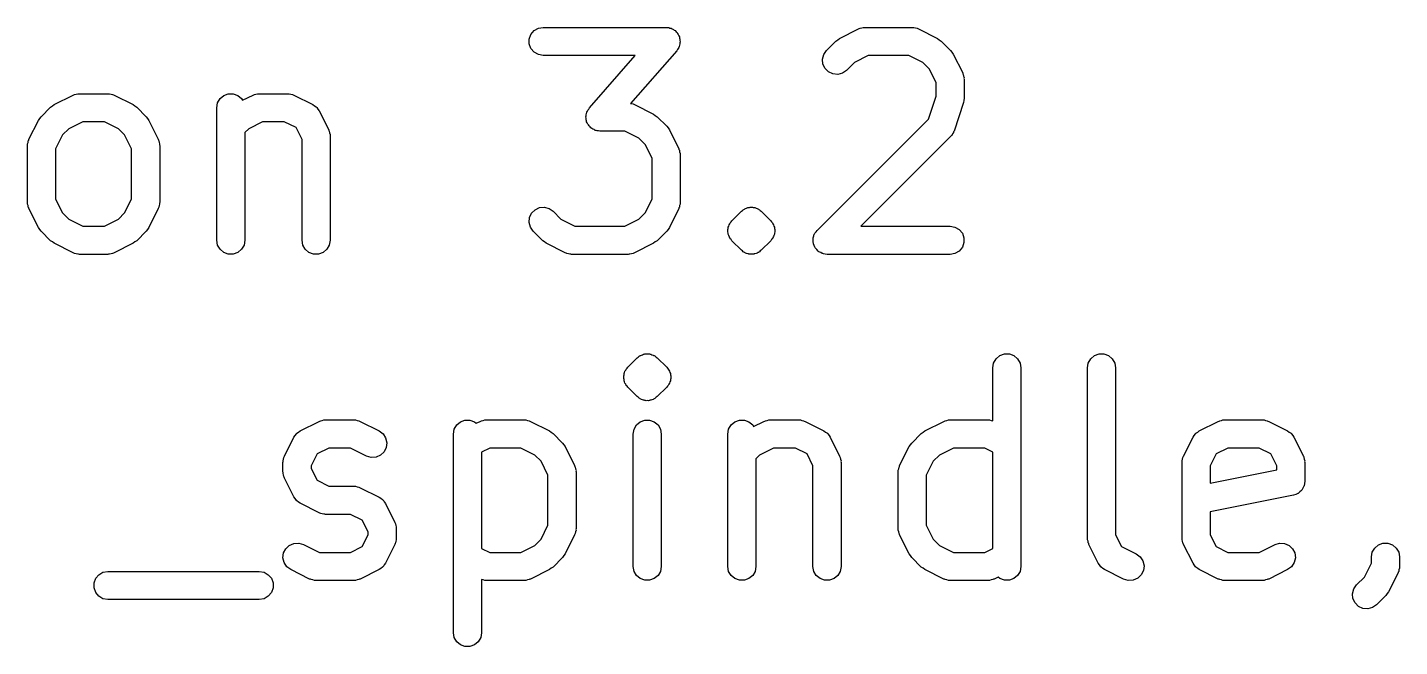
# Model space of a CAD drawing. Extents: x 95 to 242, y -111 to -101.
# Drawn here: x 213.52 to 221.81, y -107.58 to -103.84 of the extents above; entities that cross this region are included whole.
import ezdxf

# ---------------------------------------------------------------- set-up
doc = ezdxf.new("R2010")
doc.units = 0
doc.header["$MEASUREMENT"] = 0
doc.layers.add('BLACK', color=7, linetype='CONTINUOUS')

msp = doc.modelspace()

# ---------------------------------------------------------------- linework, layer by layer
at = {"layer": 'Black'}
for p, q in [((216.55, -103.912), (216.56, -103.884)), ((216.56, -103.884), (216.579, -103.861)), ((216.579, -103.861), (216.605, -103.847)), ((216.605, -103.847), (216.634, -103.842)), ((216.634, -103.842), (217.377, -103.842)), ((217.377, -103.842), (217.385, -103.843)), ((217.385, -103.843), (217.393, -103.843)), ((217.393, -103.843), (217.399, -103.846)), ((217.399, -103.846), (217.406, -103.847)), ((217.406, -103.847), (217.413, -103.851)), ((217.413, -103.851), (217.421, -103.854)), ((217.421, -103.854), (217.426, -103.858)), ((217.426, -103.858), (217.431, -103.861)), ((217.431, -103.861), (217.437, -103.868)), ((217.437, -103.868), (217.443, -103.873)), ((217.443, -103.873), (217.446, -103.879)), ((217.446, -103.879), (217.45, -103.884)), ((217.45, -103.884), (217.453, -103.892)), ((217.453, -103.892), (217.457, -103.899)), ((218.424, -103.908), (218.539, -103.851)), ((218.539, -103.851), (218.543, -103.849)), ((218.543, -103.849), (218.548, -103.847)), ((218.548, -103.847), (218.558, -103.845)), ((218.558, -103.845), (218.567, -103.842)), ((218.567, -103.842), (218.572, -103.842)), ((218.572, -103.842), (218.577, -103.842)), ((218.577, -103.842), (218.863, -103.842)), ((218.863, -103.842), (218.867, -103.842)), ((218.867, -103.842), (218.872, -103.842)), ((218.872, -103.842), (218.882, -103.845)), ((218.882, -103.845), (218.892, -103.847)), ((218.892, -103.847), (218.896, -103.849)), ((218.896, -103.849), (218.901, -103.851)), ((218.901, -103.851), (219.015, -103.908)), ((216.55, -103.941), (216.55, -103.912)), ((216.56, -103.969), (216.55, -103.941)), ((216.579, -103.992), (216.56, -103.969)), ((217.445, -103.975), (217.441, -103.983)), ((217.45, -103.969), (217.445, -103.975)), ((217.453, -103.963), (217.45, -103.969)), ((217.456, -103.957), (217.453, -103.963)), ((217.458, -103.949), (217.456, -103.957)), ((217.457, -103.899), (217.458, -103.906)), ((217.458, -103.906), (217.46, -103.912)), ((217.46, -103.941), (217.458, -103.949)), ((217.46, -103.912), (217.46, -103.92)), ((217.46, -103.92), (217.462, -103.928)), ((217.462, -103.928), (217.46, -103.935)), ((217.46, -103.935), (217.46, -103.941)), ((218.345, -103.981), (218.402, -103.924)), ((218.402, -103.924), (218.414, -103.916)), ((218.414, -103.916), (218.424, -103.908)), ((219.015, -103.908), (219.026, -103.916)), ((219.026, -103.916), (219.037, -103.924)), ((219.037, -103.924), (219.094, -103.981)), ((216.605, -104.006), (216.579, -103.992)), ((216.634, -104.012), (216.605, -104.006)), ((217.189, -104.012), (216.634, -104.012)), ((216.913, -104.328), (217.189, -104.012)), ((217.441, -103.983), (217.162, -104.301)), ((218.321, -104.033), (218.328, -104.005)), ((218.323, -104.063), (218.321, -104.033)), ((218.328, -104.005), (218.345, -103.981)), ((218.513, -104.054), (218.465, -104.101)), ((218.597, -104.012), (218.513, -104.054)), ((218.842, -104.012), (218.597, -104.012)), ((218.926, -104.054), (218.842, -104.012)), ((218.964, -104.091), (218.926, -104.054)), ((219.094, -103.981), (219.102, -103.992)), ((219.102, -103.992), (219.11, -104.003)), ((219.11, -104.003), (219.167, -104.117)), ((218.336, -104.09), (218.323, -104.063)), ((218.357, -104.111), (218.336, -104.09)), ((218.383, -104.123), (218.357, -104.111)), ((218.413, -104.126), (218.383, -104.123)), ((218.441, -104.118), (218.413, -104.126)), ((218.465, -104.101), (218.441, -104.118)), ((219.006, -104.175), (218.964, -104.091)), ((219.167, -104.117), (219.168, -104.122)), ((219.168, -104.122), (219.171, -104.126)), ((219.171, -104.126), (219.173, -104.136)), ((219.173, -104.136), (219.176, -104.145)), ((219.006, -104.256), (219.006, -104.175)), ((219.176, -104.145), (219.175, -104.15)), ((219.175, -104.15), (219.176, -104.155)), ((219.176, -104.155), (219.176, -104.269)), ((213.671, -104.316), (213.682, -104.308)), ((213.682, -104.308), (213.796, -104.251)), ((213.796, -104.251), (213.801, -104.249)), ((213.801, -104.249), (213.805, -104.247)), ((213.805, -104.247), (213.815, -104.245)), ((213.815, -104.245), (213.824, -104.242)), ((213.824, -104.242), (213.829, -104.242)), ((213.829, -104.242), (213.834, -104.242)), ((213.834, -104.242), (214.005, -104.242)), ((214.005, -104.242), (214.01, -104.242)), ((214.01, -104.242), (214.015, -104.242)), ((214.015, -104.242), (214.025, -104.245)), ((214.025, -104.245), (214.034, -104.247)), ((214.034, -104.247), (214.039, -104.249)), ((214.039, -104.249), (214.043, -104.251)), ((214.043, -104.251), (214.158, -104.308)), ((214.158, -104.308), (214.169, -104.316)), ((214.663, -104.327), (214.668, -104.298)), ((214.668, -104.298), (214.683, -104.272)), ((214.683, -104.272), (214.706, -104.253)), ((214.706, -104.253), (214.733, -104.243)), ((214.733, -104.243), (214.763, -104.243)), ((214.763, -104.243), (214.791, -104.253)), ((214.791, -104.253), (214.813, -104.272)), ((214.813, -104.272), (214.819, -104.282)), ((214.819, -104.282), (214.882, -104.251)), ((214.882, -104.251), (214.886, -104.249)), ((214.886, -104.249), (214.891, -104.247)), ((214.891, -104.247), (214.9, -104.245)), ((214.9, -104.245), (214.91, -104.242)), ((214.91, -104.242), (214.915, -104.242)), ((214.915, -104.242), (214.92, -104.242)), ((214.92, -104.242), (215.091, -104.242)), ((215.091, -104.242), (215.096, -104.242)), ((215.096, -104.242), (215.101, -104.242)), ((215.101, -104.242), (215.11, -104.245)), ((215.11, -104.245), (215.12, -104.247)), ((215.12, -104.247), (215.124, -104.249)), ((215.124, -104.249), (215.129, -104.251)), ((215.129, -104.251), (215.243, -104.308)), ((215.243, -104.308), (215.253, -104.315)), ((217.162, -104.301), (217.167, -104.302)), ((217.167, -104.302), (217.177, -104.304)), ((217.177, -104.304), (217.182, -104.306)), ((217.182, -104.306), (217.186, -104.308)), ((217.186, -104.308), (217.301, -104.365)), ((218.96, -104.395), (219.006, -104.256)), ((219.172, -104.296), (219.115, -104.468)), ((219.174, -104.283), (219.172, -104.296)), ((219.176, -104.269), (219.174, -104.283)), ((213.595, -104.392), (213.602, -104.381)), ((213.602, -104.381), (213.66, -104.324)), ((213.66, -104.324), (213.671, -104.316)), ((214.169, -104.316), (214.18, -104.324)), ((214.18, -104.324), (214.237, -104.381)), ((214.237, -104.381), (214.245, -104.392)), ((214.663, -105.127), (214.663, -104.327)), ((215.253, -104.315), (215.264, -104.322)), ((215.264, -104.322), (215.265, -104.324)), ((215.265, -104.324), (215.267, -104.325)), ((215.267, -104.325), (215.274, -104.336)), ((215.274, -104.336), (215.281, -104.346)), ((215.281, -104.346), (215.339, -104.46)), ((216.892, -104.382), (216.893, -104.376)), ((216.893, -104.39), (216.892, -104.382)), ((216.893, -104.369), (216.896, -104.361)), ((216.893, -104.376), (216.893, -104.369)), ((216.893, -104.399), (216.893, -104.39)), ((216.896, -104.361), (216.898, -104.353)), ((216.898, -104.353), (216.901, -104.347)), ((216.901, -104.347), (216.903, -104.341)), ((216.903, -104.341), (216.909, -104.335)), ((216.909, -104.335), (216.913, -104.328)), ((217.301, -104.365), (217.311, -104.373)), ((217.311, -104.373), (217.323, -104.381)), ((217.323, -104.381), (217.38, -104.438)), ((213.529, -104.517), (213.586, -104.403)), ((213.586, -104.403), (213.595, -104.392)), ((213.77, -104.454), (213.732, -104.491)), ((213.854, -104.412), (213.77, -104.454)), ((213.985, -104.412), (213.854, -104.412)), ((214.069, -104.454), (213.985, -104.412)), ((214.107, -104.491), (214.069, -104.454)), ((214.245, -104.392), (214.253, -104.403)), ((214.253, -104.403), (214.31, -104.517)), ((214.856, -104.454), (214.833, -104.476)), ((214.94, -104.412), (214.856, -104.454)), ((215.071, -104.412), (214.94, -104.412)), ((215.142, -104.447), (215.071, -104.412)), ((215.178, -104.518), (215.142, -104.447)), ((215.339, -104.46), (215.34, -104.465)), ((215.34, -104.465), (215.342, -104.469)), ((215.342, -104.469), (215.344, -104.479)), ((216.895, -104.405), (216.893, -104.399)), ((216.896, -104.411), (216.895, -104.405)), ((216.9, -104.418), (216.896, -104.411)), ((216.903, -104.426), (216.9, -104.418)), ((216.907, -104.431), (216.903, -104.426)), ((216.911, -104.437), (216.907, -104.431)), ((216.917, -104.443), (216.911, -104.437)), ((216.922, -104.449), (216.917, -104.443)), ((216.928, -104.452), (216.922, -104.449)), ((216.933, -104.456), (216.928, -104.452)), ((216.941, -104.459), (216.933, -104.456)), ((216.948, -104.464), (216.941, -104.459)), ((216.954, -104.465), (216.948, -104.464)), ((216.96, -104.467), (216.954, -104.465)), ((216.969, -104.467), (216.96, -104.467)), ((216.977, -104.469), (216.969, -104.467)), ((217.128, -104.469), (216.977, -104.469)), ((217.212, -104.511), (217.128, -104.469)), ((217.38, -104.438), (217.388, -104.449)), ((217.388, -104.449), (217.396, -104.46)), ((217.396, -104.46), (217.453, -104.574)), ((218.288, -105.067), (218.96, -104.395)), ((219.112, -104.472), (219.111, -104.477)), ((219.115, -104.468), (219.112, -104.472)), ((213.52, -104.555), (213.521, -104.55)), ((213.52, -104.898), (213.52, -104.555)), ((213.521, -104.545), (213.524, -104.536)), ((213.521, -104.55), (213.521, -104.545)), ((213.524, -104.536), (213.525, -104.526)), ((213.525, -104.526), (213.528, -104.522)), ((213.528, -104.522), (213.529, -104.517)), ((213.732, -104.491), (213.69, -104.575)), ((214.149, -104.575), (214.107, -104.491)), ((214.31, -104.517), (214.311, -104.522)), ((214.311, -104.522), (214.314, -104.526)), ((214.314, -104.526), (214.316, -104.536)), ((214.316, -104.536), (214.318, -104.545)), ((214.318, -104.545), (214.318, -104.55)), ((214.318, -104.55), (214.319, -104.555)), ((214.319, -104.555), (214.319, -104.898)), ((214.833, -104.476), (214.833, -105.127)), ((215.178, -105.127), (215.178, -104.518)), ((215.344, -104.479), (215.347, -104.488)), ((215.347, -104.488), (215.347, -104.493)), ((215.347, -104.493), (215.348, -104.498)), ((215.348, -104.498), (215.348, -105.127)), ((217.25, -104.548), (217.212, -104.511)), ((217.292, -104.632), (217.25, -104.548)), ((219.094, -104.501), (218.553, -105.042)), ((219.097, -104.497), (219.094, -104.501)), ((219.101, -104.494), (219.097, -104.497)), ((219.105, -104.485), (219.101, -104.494)), ((219.111, -104.477), (219.105, -104.485)), ((213.69, -104.575), (213.69, -104.878)), ((214.149, -104.878), (214.149, -104.575)), ((217.292, -104.878), (217.292, -104.632)), ((217.453, -104.574), (217.454, -104.579)), ((217.454, -104.579), (217.457, -104.583)), ((217.457, -104.583), (217.458, -104.593)), ((217.458, -104.593), (217.461, -104.603)), ((217.461, -104.603), (217.461, -104.607)), ((217.461, -104.607), (217.462, -104.612)), ((217.462, -104.612), (217.462, -104.898)), ((213.69, -104.878), (213.732, -104.962)), ((214.107, -104.962), (214.149, -104.878)), ((217.25, -104.962), (217.292, -104.878)), ((213.521, -104.903), (213.52, -104.898)), ((213.521, -104.908), (213.521, -104.903)), ((213.524, -104.917), (213.521, -104.908)), ((213.525, -104.927), (213.524, -104.917)), ((213.528, -104.931), (213.525, -104.927)), ((213.529, -104.936), (213.528, -104.931)), ((213.586, -105.05), (213.529, -104.936)), ((213.732, -104.962), (213.77, -105)), ((214.069, -105), (214.107, -104.962)), ((214.31, -104.936), (214.253, -105.05)), ((214.311, -104.931), (214.31, -104.936)), ((214.314, -104.927), (214.311, -104.931)), ((214.316, -104.917), (214.314, -104.927)), ((214.318, -104.908), (214.316, -104.917)), ((214.319, -104.898), (214.318, -104.903)), ((214.318, -104.903), (214.318, -104.908)), ((216.552, -104.99), (216.564, -104.964)), ((216.564, -104.964), (216.585, -104.943)), ((216.585, -104.943), (216.612, -104.93)), ((216.612, -104.93), (216.641, -104.928)), ((216.641, -104.928), (216.67, -104.935)), ((216.67, -104.935), (216.694, -104.952)), ((216.694, -104.952), (216.741, -105)), ((217.212, -105), (217.25, -104.962)), ((217.453, -104.936), (217.396, -105.05)), ((217.454, -104.931), (217.453, -104.936)), ((217.457, -104.927), (217.454, -104.931)), ((217.458, -104.917), (217.457, -104.927)), ((217.461, -104.908), (217.458, -104.917)), ((217.462, -104.898), (217.461, -104.903)), ((217.461, -104.903), (217.461, -104.908)), ((217.774, -105.009), (217.831, -104.952)), ((217.831, -104.952), (217.837, -104.948)), ((217.837, -104.948), (217.842, -104.943)), ((217.842, -104.943), (217.846, -104.941)), ((217.846, -104.941), (217.849, -104.939)), ((217.849, -104.939), (217.852, -104.937)), ((217.852, -104.937), (217.855, -104.935)), ((217.855, -104.935), (217.862, -104.933)), ((217.862, -104.933), (217.869, -104.93)), ((217.869, -104.93), (217.873, -104.93)), ((217.873, -104.93), (217.876, -104.929)), ((217.876, -104.929), (217.88, -104.929)), ((217.88, -104.929), (217.884, -104.928)), ((217.884, -104.928), (217.891, -104.928)), ((217.891, -104.928), (217.898, -104.928)), ((217.898, -104.928), (217.902, -104.929)), ((217.902, -104.929), (217.906, -104.929)), ((217.906, -104.929), (217.909, -104.93)), ((217.909, -104.93), (217.913, -104.93)), ((217.913, -104.93), (217.92, -104.933)), ((217.92, -104.933), (217.927, -104.935)), ((217.927, -104.935), (217.93, -104.937)), ((217.93, -104.937), (217.934, -104.939)), ((217.934, -104.939), (217.936, -104.941)), ((217.936, -104.941), (217.94, -104.943)), ((217.94, -104.943), (217.945, -104.948)), ((217.945, -104.948), (217.951, -104.952)), ((217.951, -104.952), (218.008, -105.009)), ((213.595, -105.061), (213.586, -105.05)), ((213.77, -105), (213.854, -105.042)), ((213.854, -105.042), (213.985, -105.042)), ((213.985, -105.042), (214.069, -105)), ((214.253, -105.05), (214.245, -105.061)), ((216.549, -105.02), (216.552, -104.99)), ((216.557, -105.048), (216.549, -105.02)), ((216.574, -105.072), (216.557, -105.048)), ((216.741, -105), (216.825, -105.042)), ((216.825, -105.042), (217.128, -105.042)), ((217.128, -105.042), (217.212, -105)), ((217.396, -105.05), (217.388, -105.061)), ((217.751, -105.055), (217.752, -105.047)), ((217.752, -105.047), (217.755, -105.041)), ((217.755, -105.041), (217.757, -105.034)), ((217.757, -105.034), (217.761, -105.027)), ((217.761, -105.027), (217.764, -105.021)), ((217.764, -105.021), (217.77, -105.015)), ((217.77, -105.015), (217.774, -105.009)), ((218.008, -105.009), (218.013, -105.015)), ((218.013, -105.015), (218.018, -105.021)), ((218.018, -105.021), (218.021, -105.027)), ((218.021, -105.027), (218.025, -105.034)), ((218.025, -105.034), (218.027, -105.041)), ((218.027, -105.041), (218.03, -105.047)), ((218.03, -105.047), (218.031, -105.055)), ((218.553, -105.042), (219.091, -105.042)), ((219.091, -105.042), (219.12, -105.047)), ((219.12, -105.047), (219.146, -105.061)), ((213.602, -105.072), (213.595, -105.061)), ((213.66, -105.13), (213.602, -105.072)), ((213.671, -105.137), (213.66, -105.13)), ((214.18, -105.13), (214.169, -105.137)), ((214.237, -105.072), (214.18, -105.13)), ((214.245, -105.061), (214.237, -105.072)), ((214.668, -105.156), (214.663, -105.127)), ((214.833, -105.127), (214.828, -105.156)), ((215.183, -105.156), (215.178, -105.127)), ((215.348, -105.127), (215.342, -105.156)), ((216.631, -105.13), (216.574, -105.072)), ((216.642, -105.137), (216.631, -105.13)), ((217.323, -105.13), (217.311, -105.137)), ((217.38, -105.072), (217.323, -105.13)), ((217.388, -105.061), (217.38, -105.072)), ((217.749, -105.062), (217.751, -105.055)), ((217.75, -105.069), (217.749, -105.062)), ((217.749, -105.077), (217.75, -105.069)), ((217.751, -105.084), (217.749, -105.077)), ((217.752, -105.091), (217.751, -105.084)), ((217.755, -105.098), (217.752, -105.091)), ((217.757, -105.105), (217.755, -105.098)), ((217.761, -105.111), (217.757, -105.105)), ((217.764, -105.118), (217.761, -105.111)), ((217.77, -105.123), (217.764, -105.118)), ((217.774, -105.13), (217.77, -105.123)), ((217.831, -105.187), (217.774, -105.13)), ((218.008, -105.13), (217.951, -105.187)), ((218.013, -105.123), (218.008, -105.13)), ((218.018, -105.118), (218.013, -105.123)), ((218.021, -105.111), (218.018, -105.118)), ((218.025, -105.105), (218.021, -105.111)), ((218.027, -105.098), (218.025, -105.105)), ((218.03, -105.091), (218.027, -105.098)), ((218.031, -105.084), (218.03, -105.091)), ((218.031, -105.055), (218.033, -105.062)), ((218.033, -105.077), (218.031, -105.084)), ((218.033, -105.062), (218.032, -105.069)), ((218.032, -105.069), (218.033, -105.077)), ((218.264, -105.119), (218.265, -105.116)), ((218.265, -105.13), (218.264, -105.119)), ((218.265, -105.112), (218.268, -105.101)), ((218.265, -105.116), (218.265, -105.112)), ((218.265, -105.141), (218.265, -105.13)), ((218.268, -105.101), (218.271, -105.091)), ((218.271, -105.091), (218.273, -105.088)), ((218.273, -105.088), (218.275, -105.084)), ((218.275, -105.084), (218.282, -105.076)), ((218.282, -105.076), (218.288, -105.067)), ((219.146, -105.061), (219.165, -105.084)), ((219.165, -105.084), (219.175, -105.112)), ((219.175, -105.112), (219.175, -105.141)), ((213.682, -105.145), (213.671, -105.137)), ((213.796, -105.203), (213.682, -105.145)), ((213.801, -105.204), (213.796, -105.203)), ((213.805, -105.206), (213.801, -105.204)), ((213.815, -105.208), (213.805, -105.206)), ((213.824, -105.211), (213.815, -105.208)), ((213.829, -105.211), (213.824, -105.211)), ((213.834, -105.212), (213.829, -105.211)), ((214.005, -105.212), (213.834, -105.212)), ((214.01, -105.211), (214.005, -105.212)), ((214.015, -105.211), (214.01, -105.211)), ((214.025, -105.208), (214.015, -105.211)), ((214.034, -105.206), (214.025, -105.208)), ((214.039, -105.204), (214.034, -105.206)), ((214.043, -105.203), (214.039, -105.204)), ((214.158, -105.145), (214.043, -105.203)), ((214.169, -105.137), (214.158, -105.145)), ((214.683, -105.181), (214.668, -105.156)), ((214.706, -105.2), (214.683, -105.181)), ((214.733, -105.21), (214.706, -105.2)), ((214.763, -105.21), (214.733, -105.21)), ((214.791, -105.2), (214.763, -105.21)), ((214.813, -105.181), (214.791, -105.2)), ((214.828, -105.156), (214.813, -105.181)), ((215.197, -105.181), (215.183, -105.156)), ((215.22, -105.2), (215.197, -105.181)), ((215.248, -105.21), (215.22, -105.2)), ((215.277, -105.21), (215.248, -105.21)), ((215.305, -105.2), (215.277, -105.21)), ((215.328, -105.181), (215.305, -105.2)), ((215.342, -105.156), (215.328, -105.181)), ((216.653, -105.145), (216.642, -105.137)), ((216.767, -105.203), (216.653, -105.145)), ((216.772, -105.204), (216.767, -105.203)), ((216.776, -105.206), (216.772, -105.204)), ((216.786, -105.208), (216.776, -105.206)), ((216.796, -105.211), (216.786, -105.208)), ((216.801, -105.211), (216.796, -105.211)), ((216.805, -105.212), (216.801, -105.211)), ((217.148, -105.212), (216.805, -105.212)), ((217.153, -105.211), (217.148, -105.212)), ((217.158, -105.211), (217.153, -105.211)), ((217.167, -105.208), (217.158, -105.211)), ((217.177, -105.206), (217.167, -105.208)), ((217.182, -105.204), (217.177, -105.206)), ((217.186, -105.203), (217.182, -105.204)), ((217.301, -105.145), (217.186, -105.203)), ((217.311, -105.137), (217.301, -105.145)), ((217.837, -105.191), (217.831, -105.187)), ((217.842, -105.196), (217.837, -105.191)), ((217.846, -105.198), (217.842, -105.196)), ((217.849, -105.2), (217.846, -105.198)), ((217.852, -105.201), (217.849, -105.2)), ((217.855, -105.204), (217.852, -105.201)), ((217.862, -105.206), (217.855, -105.204)), ((217.869, -105.209), (217.862, -105.206)), ((217.873, -105.209), (217.869, -105.209)), ((217.876, -105.21), (217.873, -105.209)), ((217.88, -105.21), (217.876, -105.21)), ((217.884, -105.211), (217.88, -105.21)), ((217.891, -105.211), (217.884, -105.211)), ((217.898, -105.211), (217.891, -105.211)), ((217.902, -105.21), (217.898, -105.211)), ((217.906, -105.21), (217.902, -105.21)), ((217.909, -105.209), (217.906, -105.21)), ((217.913, -105.209), (217.909, -105.209)), ((217.92, -105.206), (217.913, -105.209)), ((217.927, -105.204), (217.92, -105.206)), ((217.93, -105.201), (217.927, -105.204)), ((217.934, -105.2), (217.93, -105.201)), ((217.936, -105.198), (217.934, -105.2)), ((217.94, -105.196), (217.936, -105.198)), ((217.945, -105.191), (217.94, -105.196)), ((217.951, -105.187), (217.945, -105.191)), ((218.266, -105.145), (218.265, -105.141)), ((218.266, -105.149), (218.266, -105.145)), ((218.271, -105.159), (218.266, -105.149)), ((218.275, -105.169), (218.271, -105.159)), ((218.277, -105.172), (218.275, -105.169)), ((218.279, -105.175), (218.277, -105.172)), ((218.286, -105.183), (218.279, -105.175)), ((218.294, -105.192), (218.286, -105.183)), ((218.297, -105.194), (218.294, -105.192)), ((218.299, -105.196), (218.297, -105.194)), ((218.31, -105.201), (218.299, -105.196)), ((218.319, -105.206), (218.31, -105.201)), ((218.323, -105.207), (218.319, -105.206)), ((218.326, -105.209), (218.323, -105.207)), ((218.337, -105.21), (218.326, -105.209)), ((218.348, -105.212), (218.337, -105.21)), ((219.091, -105.212), (218.348, -105.212)), ((219.12, -105.206), (219.091, -105.212)), ((219.146, -105.192), (219.12, -105.206)), ((219.165, -105.169), (219.146, -105.192)), ((219.175, -105.141), (219.165, -105.169)), ((217.145, -105.894), (217.202, -105.837)), ((217.202, -105.837), (217.208, -105.832)), ((217.208, -105.832), (217.214, -105.827)), ((217.214, -105.827), (217.217, -105.825)), ((217.217, -105.825), (217.22, -105.823)), ((217.22, -105.823), (217.224, -105.822)), ((217.224, -105.822), (217.227, -105.82)), ((217.227, -105.82), (217.234, -105.818)), ((217.234, -105.818), (217.24, -105.815)), ((217.24, -105.815), (217.244, -105.814)), ((217.244, -105.814), (217.248, -105.813)), ((217.248, -105.813), (217.251, -105.813)), ((217.251, -105.813), (217.255, -105.812)), ((217.255, -105.812), (217.262, -105.813)), ((217.262, -105.813), (217.27, -105.812)), ((217.27, -105.812), (217.274, -105.813)), ((217.274, -105.813), (217.277, -105.813)), ((217.277, -105.813), (217.281, -105.814)), ((217.281, -105.814), (217.284, -105.815)), ((217.284, -105.815), (217.291, -105.818)), ((217.291, -105.818), (217.298, -105.82)), ((217.298, -105.82), (217.301, -105.822)), ((217.301, -105.822), (217.305, -105.823)), ((217.305, -105.823), (217.308, -105.825)), ((217.308, -105.825), (217.311, -105.827)), ((217.311, -105.827), (217.317, -105.832)), ((217.317, -105.832), (217.323, -105.837)), ((217.323, -105.837), (217.38, -105.894)), ((219.349, -105.897), (219.354, -105.868)), ((219.354, -105.868), (219.369, -105.842)), ((219.369, -105.842), (219.391, -105.823)), ((219.391, -105.823), (219.419, -105.813)), ((219.419, -105.813), (219.449, -105.813)), ((219.449, -105.813), (219.476, -105.823)), ((219.476, -105.823), (219.499, -105.842)), ((219.499, -105.842), (219.514, -105.868)), ((219.514, -105.868), (219.519, -105.897)), ((219.92, -105.897), (219.925, -105.868)), ((219.925, -105.868), (219.94, -105.842)), ((219.94, -105.842), (219.963, -105.823)), ((219.963, -105.823), (219.991, -105.813)), ((219.991, -105.813), (220.02, -105.813)), ((220.02, -105.813), (220.048, -105.823)), ((220.048, -105.823), (220.07, -105.842)), ((220.07, -105.842), (220.085, -105.868)), ((220.085, -105.868), (220.09, -105.897)), ((217.121, -105.946), (217.123, -105.939)), ((217.121, -105.954), (217.121, -105.946)), ((217.121, -105.961), (217.121, -105.954)), ((217.123, -105.968), (217.121, -105.961)), ((217.123, -105.932), (217.126, -105.925)), ((217.123, -105.939), (217.123, -105.932)), ((217.126, -105.925), (217.128, -105.918)), ((217.128, -105.918), (217.133, -105.912)), ((217.133, -105.912), (217.136, -105.905)), ((217.136, -105.905), (217.141, -105.9)), ((217.141, -105.9), (217.145, -105.894)), ((217.38, -105.894), (217.384, -105.9)), ((217.384, -105.9), (217.389, -105.905)), ((217.389, -105.905), (217.392, -105.912)), ((217.392, -105.912), (217.397, -105.918)), ((217.397, -105.918), (217.399, -105.925)), ((217.399, -105.925), (217.402, -105.932)), ((217.402, -105.932), (217.402, -105.939)), ((217.402, -105.939), (217.404, -105.946)), ((217.404, -105.961), (217.402, -105.968)), ((217.404, -105.946), (217.404, -105.954)), ((217.404, -105.954), (217.404, -105.961)), ((219.349, -106.217), (219.349, -105.897)), ((219.519, -105.897), (219.519, -107.097)), ((219.92, -106.925), (219.92, -105.897)), ((220.09, -105.897), (220.09, -106.905)), ((217.123, -105.976), (217.123, -105.968)), ((217.126, -105.982), (217.123, -105.976)), ((217.128, -105.99), (217.126, -105.982)), ((217.133, -105.996), (217.128, -105.99)), ((217.136, -106.003), (217.133, -105.996)), ((217.141, -106.008), (217.136, -106.003)), ((217.145, -106.014), (217.141, -106.008)), ((217.202, -106.071), (217.145, -106.014)), ((217.38, -106.014), (217.323, -106.071)), ((217.384, -106.008), (217.38, -106.014)), ((217.389, -106.003), (217.384, -106.008)), ((217.392, -105.996), (217.389, -106.003)), ((217.397, -105.99), (217.392, -105.996)), ((217.399, -105.982), (217.397, -105.99)), ((217.402, -105.976), (217.399, -105.982)), ((217.402, -105.968), (217.402, -105.976)), ((217.208, -106.075), (217.202, -106.071)), ((217.214, -106.081), (217.208, -106.075)), ((217.217, -106.082), (217.214, -106.081)), ((217.22, -106.085), (217.217, -106.082)), ((217.224, -106.086), (217.22, -106.085)), ((217.227, -106.088), (217.224, -106.086)), ((217.234, -106.09), (217.227, -106.088)), ((217.24, -106.093), (217.234, -106.09)), ((217.244, -106.093), (217.24, -106.093)), ((217.248, -106.095), (217.244, -106.093)), ((217.251, -106.095), (217.248, -106.095)), ((217.255, -106.096), (217.251, -106.095)), ((217.262, -106.095), (217.255, -106.096)), ((217.27, -106.096), (217.262, -106.095)), ((217.274, -106.095), (217.27, -106.096)), ((217.277, -106.095), (217.274, -106.095)), ((217.281, -106.093), (217.277, -106.095)), ((217.284, -106.093), (217.281, -106.093)), ((217.291, -106.09), (217.284, -106.093)), ((217.298, -106.088), (217.291, -106.09)), ((217.301, -106.086), (217.298, -106.088)), ((217.305, -106.085), (217.301, -106.086)), ((217.308, -106.082), (217.305, -106.085)), ((217.311, -106.081), (217.308, -106.082)), ((217.317, -106.075), (217.311, -106.081)), ((217.323, -106.071), (217.317, -106.075)), ((215.3, -106.215), (215.31, -106.212)), ((215.31, -106.212), (215.315, -106.212)), ((215.315, -106.212), (215.32, -106.212)), ((215.32, -106.212), (215.491, -106.212)), ((215.491, -106.212), (215.496, -106.212)), ((215.496, -106.212), (215.501, -106.212)), ((215.501, -106.212), (215.51, -106.215)), ((216.134, -106.223), (216.162, -106.213)), ((216.162, -106.213), (216.192, -106.213)), ((216.192, -106.213), (216.219, -106.223)), ((216.272, -106.215), (216.281, -106.212)), ((216.281, -106.212), (216.286, -106.212)), ((216.286, -106.212), (216.291, -106.212)), ((216.291, -106.212), (216.52, -106.212)), ((216.52, -106.212), (216.524, -106.212)), ((216.524, -106.212), (216.529, -106.212)), ((216.529, -106.212), (216.539, -106.215)), ((217.22, -106.223), (217.248, -106.213)), ((217.248, -106.213), (217.277, -106.213)), ((217.277, -106.213), (217.305, -106.223)), ((217.791, -106.223), (217.819, -106.213)), ((217.819, -106.213), (217.849, -106.213)), ((217.849, -106.213), (217.876, -106.223)), ((217.986, -106.215), (217.996, -106.212)), ((217.996, -106.212), (218.001, -106.212)), ((218.001, -106.212), (218.005, -106.212)), ((218.005, -106.212), (218.177, -106.212)), ((218.177, -106.212), (218.182, -106.212)), ((218.182, -106.212), (218.187, -106.212)), ((218.187, -106.212), (218.196, -106.215)), ((219.072, -106.215), (219.081, -106.212)), ((219.081, -106.212), (219.086, -106.212)), ((219.086, -106.212), (219.091, -106.212)), ((219.091, -106.212), (219.32, -106.212)), ((219.32, -106.212), (219.324, -106.212)), ((219.324, -106.212), (219.329, -106.212)), ((219.329, -106.212), (219.339, -106.215)), ((220.729, -106.215), (220.738, -106.212)), ((220.738, -106.212), (220.743, -106.212)), ((220.743, -106.212), (220.748, -106.212)), ((220.748, -106.212), (220.977, -106.212)), ((220.977, -106.212), (220.982, -106.212)), ((220.982, -106.212), (220.987, -106.212)), ((220.987, -106.212), (220.996, -106.215)), ((215.137, -106.306), (215.144, -106.295)), ((215.144, -106.295), (215.146, -106.294)), ((215.146, -106.294), (215.147, -106.292)), ((215.147, -106.292), (215.157, -106.285)), ((215.157, -106.285), (215.167, -106.278)), ((215.167, -106.278), (215.282, -106.221)), ((215.282, -106.221), (215.286, -106.219)), ((215.286, -106.219), (215.291, -106.217)), ((215.291, -106.217), (215.3, -106.215)), ((215.51, -106.215), (215.52, -106.217)), ((215.52, -106.217), (215.524, -106.219)), ((215.524, -106.219), (215.529, -106.221)), ((215.529, -106.221), (215.643, -106.278)), ((215.643, -106.278), (215.667, -106.295)), ((215.667, -106.295), (215.683, -106.32)), ((216.092, -106.297), (216.097, -106.268)), ((216.097, -106.268), (216.112, -106.242)), ((216.112, -106.242), (216.134, -106.223)), ((216.219, -106.223), (216.23, -106.232)), ((216.23, -106.232), (216.253, -106.221)), ((216.253, -106.221), (216.258, -106.219)), ((216.258, -106.219), (216.262, -106.217)), ((216.262, -106.217), (216.272, -106.215)), ((216.539, -106.215), (216.549, -106.217)), ((216.549, -106.217), (216.553, -106.219)), ((216.553, -106.219), (216.558, -106.221)), ((216.558, -106.221), (216.672, -106.278)), ((216.672, -106.278), (216.683, -106.286)), ((216.683, -106.286), (216.694, -106.294)), ((216.694, -106.294), (216.751, -106.351)), ((217.177, -106.297), (217.183, -106.268)), ((217.183, -106.268), (217.197, -106.242)), ((217.197, -106.242), (217.22, -106.223)), ((217.305, -106.223), (217.328, -106.242)), ((217.328, -106.242), (217.342, -106.268)), ((217.342, -106.268), (217.347, -106.297)), ((217.749, -106.297), (217.754, -106.268)), ((217.754, -106.268), (217.769, -106.242)), ((217.769, -106.242), (217.791, -106.223)), ((217.876, -106.223), (217.899, -106.242)), ((217.899, -106.242), (217.905, -106.252)), ((217.905, -106.252), (217.967, -106.221)), ((217.967, -106.221), (217.972, -106.219)), ((217.972, -106.219), (217.976, -106.217)), ((217.976, -106.217), (217.986, -106.215)), ((218.196, -106.215), (218.206, -106.217)), ((218.206, -106.217), (218.21, -106.219)), ((218.21, -106.219), (218.215, -106.221)), ((218.215, -106.221), (218.329, -106.278)), ((218.329, -106.278), (218.339, -106.285)), ((218.339, -106.285), (218.35, -106.292)), ((218.35, -106.292), (218.351, -106.294)), ((218.351, -106.294), (218.353, -106.295)), ((218.353, -106.295), (218.36, -106.306)), ((218.86, -106.351), (218.917, -106.294)), ((218.917, -106.294), (218.928, -106.286)), ((218.928, -106.286), (218.939, -106.278)), ((218.939, -106.278), (219.053, -106.221)), ((219.053, -106.221), (219.058, -106.219)), ((219.058, -106.219), (219.062, -106.217)), ((219.062, -106.217), (219.072, -106.215)), ((219.339, -106.215), (219.349, -106.217)), ((219.349, -106.217), (219.349, -106.217)), ((220.565, -106.306), (220.572, -106.295)), ((220.572, -106.295), (220.574, -106.294)), ((220.574, -106.294), (220.575, -106.292)), ((220.575, -106.292), (220.586, -106.285)), ((220.586, -106.285), (220.596, -106.278)), ((220.596, -106.278), (220.71, -106.221)), ((220.71, -106.221), (220.715, -106.219)), ((220.715, -106.219), (220.719, -106.217)), ((220.719, -106.217), (220.729, -106.215)), ((220.996, -106.215), (221.006, -106.217)), ((221.006, -106.217), (221.01, -106.219)), ((221.01, -106.219), (221.015, -106.221)), ((221.015, -106.221), (221.129, -106.278)), ((221.129, -106.278), (221.139, -106.285)), ((221.139, -106.285), (221.15, -106.292)), ((221.15, -106.292), (221.151, -106.294)), ((221.151, -106.294), (221.153, -106.295)), ((221.153, -106.295), (221.16, -106.306)), ((215.072, -106.43), (215.129, -106.316)), ((215.129, -106.316), (215.137, -106.306)), ((215.687, -106.378), (215.674, -106.404)), ((215.683, -106.32), (215.69, -106.349)), ((215.69, -106.349), (215.687, -106.378)), ((216.092, -107.497), (216.092, -106.297)), ((216.751, -106.351), (216.759, -106.362)), ((216.759, -106.362), (216.767, -106.373)), ((216.767, -106.373), (216.824, -106.487)), ((217.177, -107.097), (217.177, -106.297)), ((217.347, -106.297), (217.347, -107.097)), ((217.749, -107.097), (217.749, -106.297)), ((218.36, -106.306), (218.367, -106.316)), ((218.367, -106.316), (218.424, -106.43)), ((218.786, -106.487), (218.844, -106.373)), ((218.844, -106.373), (218.852, -106.362)), ((218.852, -106.362), (218.86, -106.351)), ((220.501, -106.43), (220.558, -106.316)), ((220.558, -106.316), (220.565, -106.306)), ((221.16, -106.306), (221.167, -106.316)), ((221.167, -106.316), (221.224, -106.43)), ((215.064, -106.458), (215.067, -106.449)), ((215.064, -106.463), (215.064, -106.458)), ((215.067, -106.449), (215.068, -106.439)), ((215.068, -106.439), (215.071, -106.435)), ((215.071, -106.435), (215.072, -106.43)), ((215.269, -106.417), (215.233, -106.488)), ((215.34, -106.382), (215.269, -106.417)), ((215.471, -106.382), (215.34, -106.382)), ((215.567, -106.43), (215.471, -106.382)), ((215.596, -106.438), (215.567, -106.43)), ((215.625, -106.436), (215.596, -106.438)), ((215.652, -106.425), (215.625, -106.436)), ((215.674, -106.404), (215.652, -106.425)), ((216.311, -106.382), (216.262, -106.406)), ((216.262, -106.406), (216.262, -106.987)), ((216.5, -106.382), (216.311, -106.382)), ((216.584, -106.424), (216.5, -106.382)), ((216.621, -106.461), (216.584, -106.424)), ((216.663, -106.545), (216.621, -106.461)), ((217.941, -106.424), (217.919, -106.446)), ((217.919, -106.446), (217.919, -107.097)), ((218.025, -106.382), (217.941, -106.424)), ((218.157, -106.382), (218.025, -106.382)), ((218.228, -106.417), (218.157, -106.382)), ((218.263, -106.488), (218.228, -106.417)), ((218.424, -106.43), (218.426, -106.435)), ((218.426, -106.435), (218.428, -106.439)), ((218.428, -106.439), (218.43, -106.449)), ((218.43, -106.449), (218.433, -106.458)), ((218.433, -106.458), (218.432, -106.463)), ((218.989, -106.461), (218.947, -106.545)), ((219.027, -106.424), (218.989, -106.461)), ((219.111, -106.382), (219.027, -106.424)), ((219.3, -106.382), (219.111, -106.382)), ((219.349, -106.406), (219.3, -106.382)), ((219.349, -106.987), (219.349, -106.406)), ((220.492, -106.458), (220.495, -106.449)), ((220.493, -106.463), (220.492, -106.458)), ((220.495, -106.449), (220.497, -106.439)), ((220.497, -106.439), (220.499, -106.435)), ((220.499, -106.435), (220.501, -106.43)), ((220.697, -106.417), (220.662, -106.488)), ((220.768, -106.382), (220.697, -106.417)), ((220.957, -106.382), (220.768, -106.382)), ((221.028, -106.417), (220.957, -106.382)), ((221.063, -106.488), (221.028, -106.417)), ((221.224, -106.43), (221.226, -106.435)), ((221.226, -106.435), (221.228, -106.439)), ((221.228, -106.439), (221.23, -106.449)), ((221.23, -106.449), (221.233, -106.458)), ((221.233, -106.458), (221.232, -106.463)), ((215.063, -106.468), (215.064, -106.463)), ((215.063, -106.525), (215.063, -106.468)), ((215.064, -106.53), (215.063, -106.525)), ((215.064, -106.535), (215.064, -106.53)), ((215.067, -106.544), (215.064, -106.535)), ((215.068, -106.554), (215.067, -106.544)), ((215.233, -106.488), (215.233, -106.505)), ((215.233, -106.505), (215.269, -106.576)), ((216.663, -106.848), (216.663, -106.545)), ((216.824, -106.487), (216.826, -106.492)), ((216.826, -106.492), (216.828, -106.496)), ((216.828, -106.496), (216.83, -106.506)), ((216.83, -106.506), (216.833, -106.515)), ((216.833, -106.515), (216.832, -106.52)), ((216.832, -106.52), (216.833, -106.525)), ((216.833, -106.525), (216.833, -106.868)), ((218.263, -107.097), (218.263, -106.488)), ((218.432, -106.463), (218.433, -106.468)), ((218.433, -106.468), (218.433, -107.097)), ((218.777, -106.525), (218.778, -106.52)), ((218.777, -106.868), (218.777, -106.525)), ((218.778, -106.515), (218.781, -106.506)), ((218.778, -106.52), (218.778, -106.515)), ((218.781, -106.506), (218.783, -106.496)), ((218.783, -106.496), (218.785, -106.492)), ((218.785, -106.492), (218.786, -106.487)), ((218.947, -106.545), (218.947, -106.848)), ((220.492, -106.468), (220.493, -106.463)), ((220.492, -106.925), (220.492, -106.468)), ((220.662, -106.488), (220.662, -106.593)), ((220.662, -106.593), (221.063, -106.513)), ((221.063, -106.513), (221.063, -106.488)), ((221.232, -106.463), (221.233, -106.468)), ((221.233, -106.468), (221.233, -106.582)), ((215.071, -106.558), (215.068, -106.554)), ((215.072, -106.563), (215.071, -106.558)), ((215.129, -106.677), (215.072, -106.563)), ((215.269, -106.576), (215.34, -106.612)), ((215.34, -106.612), (215.491, -106.612)), ((215.491, -106.612), (215.496, -106.612)), ((215.496, -106.612), (215.501, -106.612)), ((215.501, -106.612), (215.51, -106.615)), ((215.51, -106.615), (215.52, -106.617)), ((215.52, -106.617), (215.524, -106.619)), ((215.524, -106.619), (215.529, -106.621)), ((215.529, -106.621), (215.643, -106.678)), ((221.221, -106.623), (221.215, -106.635)), ((221.228, -106.611), (221.221, -106.623)), ((221.229, -106.61), (221.228, -106.61)), ((221.228, -106.61), (221.228, -106.611)), ((221.231, -106.596), (221.229, -106.61)), ((221.233, -106.582), (221.231, -106.596)), ((215.137, -106.687), (215.129, -106.677)), ((215.144, -106.698), (215.137, -106.687)), ((215.146, -106.699), (215.144, -106.698)), ((215.147, -106.701), (215.146, -106.699)), ((215.157, -106.708), (215.147, -106.701)), ((215.167, -106.715), (215.157, -106.708)), ((215.643, -106.678), (215.653, -106.685)), ((215.653, -106.685), (215.664, -106.692)), ((215.664, -106.692), (215.665, -106.694)), ((215.665, -106.694), (215.667, -106.695)), ((215.667, -106.695), (215.674, -106.706)), ((215.674, -106.706), (215.681, -106.716)), ((221.165, -106.666), (220.662, -106.766)), ((221.178, -106.661), (221.165, -106.666)), ((221.191, -106.656), (221.178, -106.661)), ((221.192, -106.655), (221.191, -106.655)), ((221.191, -106.655), (221.191, -106.656)), ((221.203, -106.646), (221.192, -106.655)), ((221.213, -106.637), (221.203, -106.646)), ((221.214, -106.636), (221.213, -106.637)), ((221.215, -106.635), (221.214, -106.636)), ((215.282, -106.773), (215.167, -106.715)), ((215.286, -106.774), (215.282, -106.773)), ((215.291, -106.776), (215.286, -106.774)), ((215.3, -106.778), (215.291, -106.776)), ((215.31, -106.781), (215.3, -106.778)), ((215.315, -106.781), (215.31, -106.781)), ((215.32, -106.782), (215.315, -106.781)), ((215.471, -106.782), (215.32, -106.782)), ((215.542, -106.817), (215.471, -106.782)), ((215.681, -106.716), (215.739, -106.83)), ((220.662, -106.766), (220.662, -106.905)), ((215.577, -106.888), (215.542, -106.817)), ((215.739, -106.83), (215.74, -106.835)), ((215.74, -106.835), (215.742, -106.839)), ((215.742, -106.839), (215.744, -106.849)), ((215.744, -106.849), (215.747, -106.858)), ((215.747, -106.858), (215.747, -106.863)), ((215.747, -106.863), (215.747, -106.868)), ((215.747, -106.868), (215.747, -106.925)), ((216.621, -106.932), (216.663, -106.848)), ((216.833, -106.868), (216.832, -106.873)), ((216.832, -106.873), (216.833, -106.878)), ((218.778, -106.873), (218.777, -106.868)), ((218.778, -106.878), (218.778, -106.873)), ((218.947, -106.848), (218.989, -106.932)), ((215.101, -106.969), (215.128, -106.957)), ((215.128, -106.957), (215.158, -106.955)), ((215.158, -106.955), (215.186, -106.963)), ((215.542, -106.976), (215.577, -106.905)), ((215.577, -106.905), (215.577, -106.888)), ((215.74, -106.958), (215.739, -106.963)), ((215.742, -106.954), (215.74, -106.958)), ((215.744, -106.944), (215.742, -106.954)), ((215.747, -106.935), (215.744, -106.944)), ((215.747, -106.925), (215.747, -106.93)), ((215.747, -106.93), (215.747, -106.935)), ((216.584, -106.97), (216.621, -106.932)), ((216.824, -106.906), (216.767, -107.02)), ((216.826, -106.901), (216.824, -106.906)), ((216.828, -106.897), (216.826, -106.901)), ((216.83, -106.887), (216.828, -106.897)), ((216.833, -106.878), (216.83, -106.887)), ((218.781, -106.887), (218.778, -106.878)), ((218.783, -106.897), (218.781, -106.887)), ((218.785, -106.901), (218.783, -106.897)), ((218.786, -106.906), (218.785, -106.901)), ((218.844, -107.02), (218.786, -106.906)), ((218.989, -106.932), (219.027, -106.97)), ((219.921, -106.93), (219.92, -106.925)), ((219.921, -106.935), (219.921, -106.93)), ((219.924, -106.944), (219.921, -106.935)), ((219.925, -106.954), (219.924, -106.944)), ((219.928, -106.958), (219.925, -106.954)), ((219.929, -106.963), (219.928, -106.958)), ((220.09, -106.905), (220.126, -106.976)), ((220.493, -106.93), (220.492, -106.925)), ((220.492, -106.935), (220.493, -106.93)), ((220.495, -106.944), (220.492, -106.935)), ((220.497, -106.954), (220.495, -106.944)), ((220.499, -106.958), (220.497, -106.954)), ((220.501, -106.963), (220.499, -106.958)), ((220.662, -106.905), (220.697, -106.976)), ((221.053, -106.963), (221.081, -106.955)), ((221.081, -106.955), (221.111, -106.957)), ((221.111, -106.957), (221.138, -106.969)), ((221.677, -106.966), (221.705, -106.956)), ((221.705, -106.956), (221.734, -106.956)), ((221.734, -106.956), (221.762, -106.966)), ((215.063, -107.045), (215.067, -107.015)), ((215.067, -107.015), (215.08, -106.989)), ((215.08, -106.989), (215.101, -106.969)), ((215.186, -106.963), (215.283, -107.012)), ((215.283, -107.012), (215.471, -107.012)), ((215.471, -107.012), (215.542, -106.976)), ((215.739, -106.963), (215.681, -107.077)), ((216.262, -106.987), (216.311, -107.012)), ((216.311, -107.012), (216.5, -107.012)), ((216.5, -107.012), (216.584, -106.97)), ((216.751, -107.042), (216.694, -107.1)), ((216.759, -107.031), (216.751, -107.042)), ((216.767, -107.02), (216.759, -107.031)), ((218.852, -107.031), (218.844, -107.02)), ((218.86, -107.042), (218.852, -107.031)), ((218.917, -107.1), (218.86, -107.042)), ((219.027, -106.97), (219.111, -107.012)), ((219.111, -107.012), (219.3, -107.012)), ((219.3, -107.012), (219.349, -106.987)), ((219.986, -107.077), (219.929, -106.963)), ((220.126, -106.976), (220.215, -107.021)), ((220.215, -107.021), (220.239, -107.038)), ((220.239, -107.038), (220.255, -107.063)), ((220.558, -107.077), (220.501, -106.963)), ((220.697, -106.976), (220.768, -107.012)), ((220.768, -107.012), (220.957, -107.012)), ((220.957, -107.012), (221.053, -106.963)), ((221.138, -106.969), (221.159, -106.989)), ((221.159, -106.989), (221.173, -107.015)), ((221.173, -107.015), (221.176, -107.045)), ((221.635, -107.039), (221.64, -107.01)), ((221.635, -107.077), (221.635, -107.039)), ((221.64, -107.01), (221.655, -106.985)), ((221.655, -106.985), (221.677, -106.966)), ((221.762, -106.966), (221.785, -106.985)), ((221.785, -106.985), (221.8, -107.01)), ((221.8, -107.01), (221.805, -107.039)), ((221.805, -107.039), (221.805, -107.097)), ((215.07, -107.073), (215.063, -107.045)), ((215.086, -107.098), (215.07, -107.073)), ((215.11, -107.115), (215.086, -107.098)), ((215.224, -107.173), (215.11, -107.115)), ((215.643, -107.115), (215.529, -107.173)), ((215.653, -107.108), (215.643, -107.115)), ((215.664, -107.101), (215.653, -107.108)), ((215.665, -107.099), (215.664, -107.101)), ((215.667, -107.098), (215.665, -107.099)), ((215.674, -107.087), (215.667, -107.098)), ((215.681, -107.077), (215.674, -107.087)), ((216.672, -107.115), (216.558, -107.173)), ((216.683, -107.107), (216.672, -107.115)), ((216.694, -107.1), (216.683, -107.107)), ((217.183, -107.126), (217.177, -107.097)), ((217.347, -107.097), (217.342, -107.126)), ((217.754, -107.126), (217.749, -107.097)), ((217.919, -107.097), (217.914, -107.126)), ((218.268, -107.126), (218.263, -107.097)), ((218.433, -107.097), (218.428, -107.126)), ((218.928, -107.107), (218.917, -107.1)), ((218.939, -107.115), (218.928, -107.107)), ((219.053, -107.173), (218.939, -107.115)), ((219.519, -107.097), (219.514, -107.126)), ((219.994, -107.087), (219.986, -107.077)), ((220.001, -107.098), (219.994, -107.087)), ((220.003, -107.099), (220.001, -107.098)), ((220.004, -107.101), (220.003, -107.099)), ((220.014, -107.108), (220.004, -107.101)), ((220.024, -107.115), (220.014, -107.108)), ((220.139, -107.173), (220.024, -107.115)), ((220.258, -107.121), (220.245, -107.147)), ((220.255, -107.063), (220.262, -107.092)), ((220.262, -107.092), (220.258, -107.121)), ((220.565, -107.087), (220.558, -107.077)), ((220.572, -107.098), (220.565, -107.087)), ((220.574, -107.099), (220.572, -107.098)), ((220.575, -107.101), (220.574, -107.099)), ((220.586, -107.108), (220.575, -107.101)), ((220.596, -107.115), (220.586, -107.108)), ((220.71, -107.173), (220.596, -107.115)), ((221.129, -107.115), (221.015, -107.173)), ((221.153, -107.098), (221.129, -107.115)), ((221.169, -107.073), (221.153, -107.098)), ((221.176, -107.045), (221.169, -107.073)), ((221.593, -107.161), (221.635, -107.077)), ((221.801, -107.116), (221.8, -107.126)), ((221.804, -107.106), (221.801, -107.116)), ((221.805, -107.097), (221.804, -107.101)), ((221.804, -107.101), (221.804, -107.106)), ((213.922, -107.196), (213.932, -107.168)), ((213.922, -107.226), (213.922, -107.196)), ((213.932, -107.168), (213.951, -107.146)), ((213.951, -107.146), (213.976, -107.131)), ((213.976, -107.131), (214.005, -107.126)), ((214.005, -107.126), (214.92, -107.126)), ((214.92, -107.126), (214.949, -107.131)), ((214.949, -107.131), (214.974, -107.146)), ((214.974, -107.146), (214.993, -107.168)), ((214.993, -107.168), (215.003, -107.196)), ((215.003, -107.196), (215.003, -107.226)), ((215.229, -107.174), (215.224, -107.173)), ((215.233, -107.176), (215.229, -107.174)), ((215.243, -107.178), (215.233, -107.176)), ((215.253, -107.181), (215.243, -107.178)), ((215.258, -107.181), (215.253, -107.181)), ((215.262, -107.182), (215.258, -107.181)), ((215.491, -107.182), (215.262, -107.182)), ((215.496, -107.181), (215.491, -107.182)), ((215.501, -107.181), (215.496, -107.181)), ((215.51, -107.178), (215.501, -107.181)), ((215.52, -107.176), (215.51, -107.178)), ((215.524, -107.174), (215.52, -107.176)), ((215.529, -107.173), (215.524, -107.174)), ((216.272, -107.178), (216.262, -107.176)), ((216.262, -107.176), (216.262, -107.176)), ((216.262, -107.176), (216.262, -107.497)), ((216.281, -107.181), (216.272, -107.178)), ((216.286, -107.181), (216.281, -107.181)), ((216.291, -107.182), (216.286, -107.181)), ((216.52, -107.182), (216.291, -107.182)), ((216.524, -107.181), (216.52, -107.182)), ((216.529, -107.181), (216.524, -107.181)), ((216.539, -107.178), (216.529, -107.181)), ((216.549, -107.176), (216.539, -107.178)), ((216.553, -107.174), (216.549, -107.176)), ((216.558, -107.173), (216.553, -107.174)), ((217.197, -107.151), (217.183, -107.126)), ((217.22, -107.17), (217.197, -107.151)), ((217.248, -107.18), (217.22, -107.17)), ((217.277, -107.18), (217.248, -107.18)), ((217.305, -107.17), (217.277, -107.18)), ((217.328, -107.151), (217.305, -107.17)), ((217.342, -107.126), (217.328, -107.151)), ((217.769, -107.151), (217.754, -107.126)), ((217.791, -107.17), (217.769, -107.151)), ((217.819, -107.18), (217.791, -107.17)), ((217.849, -107.18), (217.819, -107.18)), ((217.876, -107.17), (217.849, -107.18)), ((217.899, -107.151), (217.876, -107.17)), ((217.914, -107.126), (217.899, -107.151)), ((218.283, -107.151), (218.268, -107.126)), ((218.306, -107.17), (218.283, -107.151)), ((218.333, -107.18), (218.306, -107.17)), ((218.363, -107.18), (218.333, -107.18)), ((218.391, -107.17), (218.363, -107.18)), ((218.413, -107.151), (218.391, -107.17)), ((218.428, -107.126), (218.413, -107.151)), ((219.058, -107.174), (219.053, -107.173)), ((219.062, -107.176), (219.058, -107.174)), ((219.072, -107.178), (219.062, -107.176)), ((219.081, -107.181), (219.072, -107.178)), ((219.086, -107.181), (219.081, -107.181)), ((219.091, -107.182), (219.086, -107.181)), ((219.32, -107.182), (219.091, -107.182)), ((219.324, -107.181), (219.32, -107.182)), ((219.329, -107.181), (219.324, -107.181)), ((219.339, -107.178), (219.329, -107.181)), ((219.349, -107.176), (219.339, -107.178)), ((219.353, -107.174), (219.349, -107.176)), ((219.358, -107.173), (219.353, -107.174)), ((219.381, -107.161), (219.358, -107.173)), ((219.391, -107.17), (219.381, -107.161)), ((219.419, -107.18), (219.391, -107.17)), ((219.449, -107.18), (219.419, -107.18)), ((219.476, -107.17), (219.449, -107.18)), ((219.499, -107.151), (219.476, -107.17)), ((219.514, -107.126), (219.499, -107.151)), ((220.167, -107.181), (220.139, -107.173)), ((220.197, -107.179), (220.167, -107.181)), ((220.224, -107.168), (220.197, -107.179)), ((220.245, -107.147), (220.224, -107.168)), ((220.715, -107.174), (220.71, -107.173)), ((220.719, -107.176), (220.715, -107.174)), ((220.729, -107.178), (220.719, -107.176)), ((220.738, -107.181), (220.729, -107.178)), ((220.743, -107.181), (220.738, -107.181)), ((220.748, -107.182), (220.743, -107.181)), ((220.977, -107.182), (220.748, -107.182)), ((220.982, -107.181), (220.977, -107.182)), ((220.987, -107.181), (220.982, -107.181)), ((220.996, -107.178), (220.987, -107.181)), ((221.006, -107.176), (220.996, -107.178)), ((221.01, -107.174), (221.006, -107.176)), ((221.015, -107.173), (221.01, -107.174)), ((221.545, -107.208), (221.593, -107.161)), ((221.796, -107.135), (221.739, -107.249)), ((221.797, -107.13), (221.796, -107.135)), ((221.8, -107.126), (221.797, -107.13)), ((213.932, -107.253), (213.922, -107.226)), ((213.951, -107.276), (213.932, -107.253)), ((213.976, -107.291), (213.951, -107.276)), ((214.974, -107.276), (214.949, -107.291)), ((214.993, -107.253), (214.974, -107.276)), ((215.003, -107.226), (214.993, -107.253)), ((221.521, -107.261), (221.528, -107.232)), ((221.523, -107.29), (221.521, -107.261)), ((221.536, -107.317), (221.523, -107.29)), ((221.528, -107.232), (221.545, -107.208)), ((221.723, -107.271), (221.665, -107.328)), ((221.73, -107.26), (221.723, -107.271)), ((221.739, -107.249), (221.73, -107.26)), ((214.005, -107.296), (213.976, -107.291)), ((214.92, -107.296), (214.005, -107.296)), ((214.949, -107.291), (214.92, -107.296)), ((221.557, -107.338), (221.536, -107.317)), ((221.583, -107.35), (221.557, -107.338)), ((221.613, -107.353), (221.583, -107.35)), ((221.641, -107.345), (221.613, -107.353)), ((221.665, -107.328), (221.641, -107.345)), ((216.097, -107.526), (216.092, -107.497)), ((216.112, -107.551), (216.097, -107.526)), ((216.257, -107.526), (216.242, -107.551)), ((216.262, -107.497), (216.257, -107.526)), ((216.134, -107.57), (216.112, -107.551)), ((216.162, -107.58), (216.134, -107.57)), ((216.192, -107.58), (216.162, -107.58)), ((216.219, -107.57), (216.192, -107.58)), ((216.242, -107.551), (216.219, -107.57))]:
    msp.add_line(p, q, dxfattribs=at)

doc.saveas('drawing.dxf')
